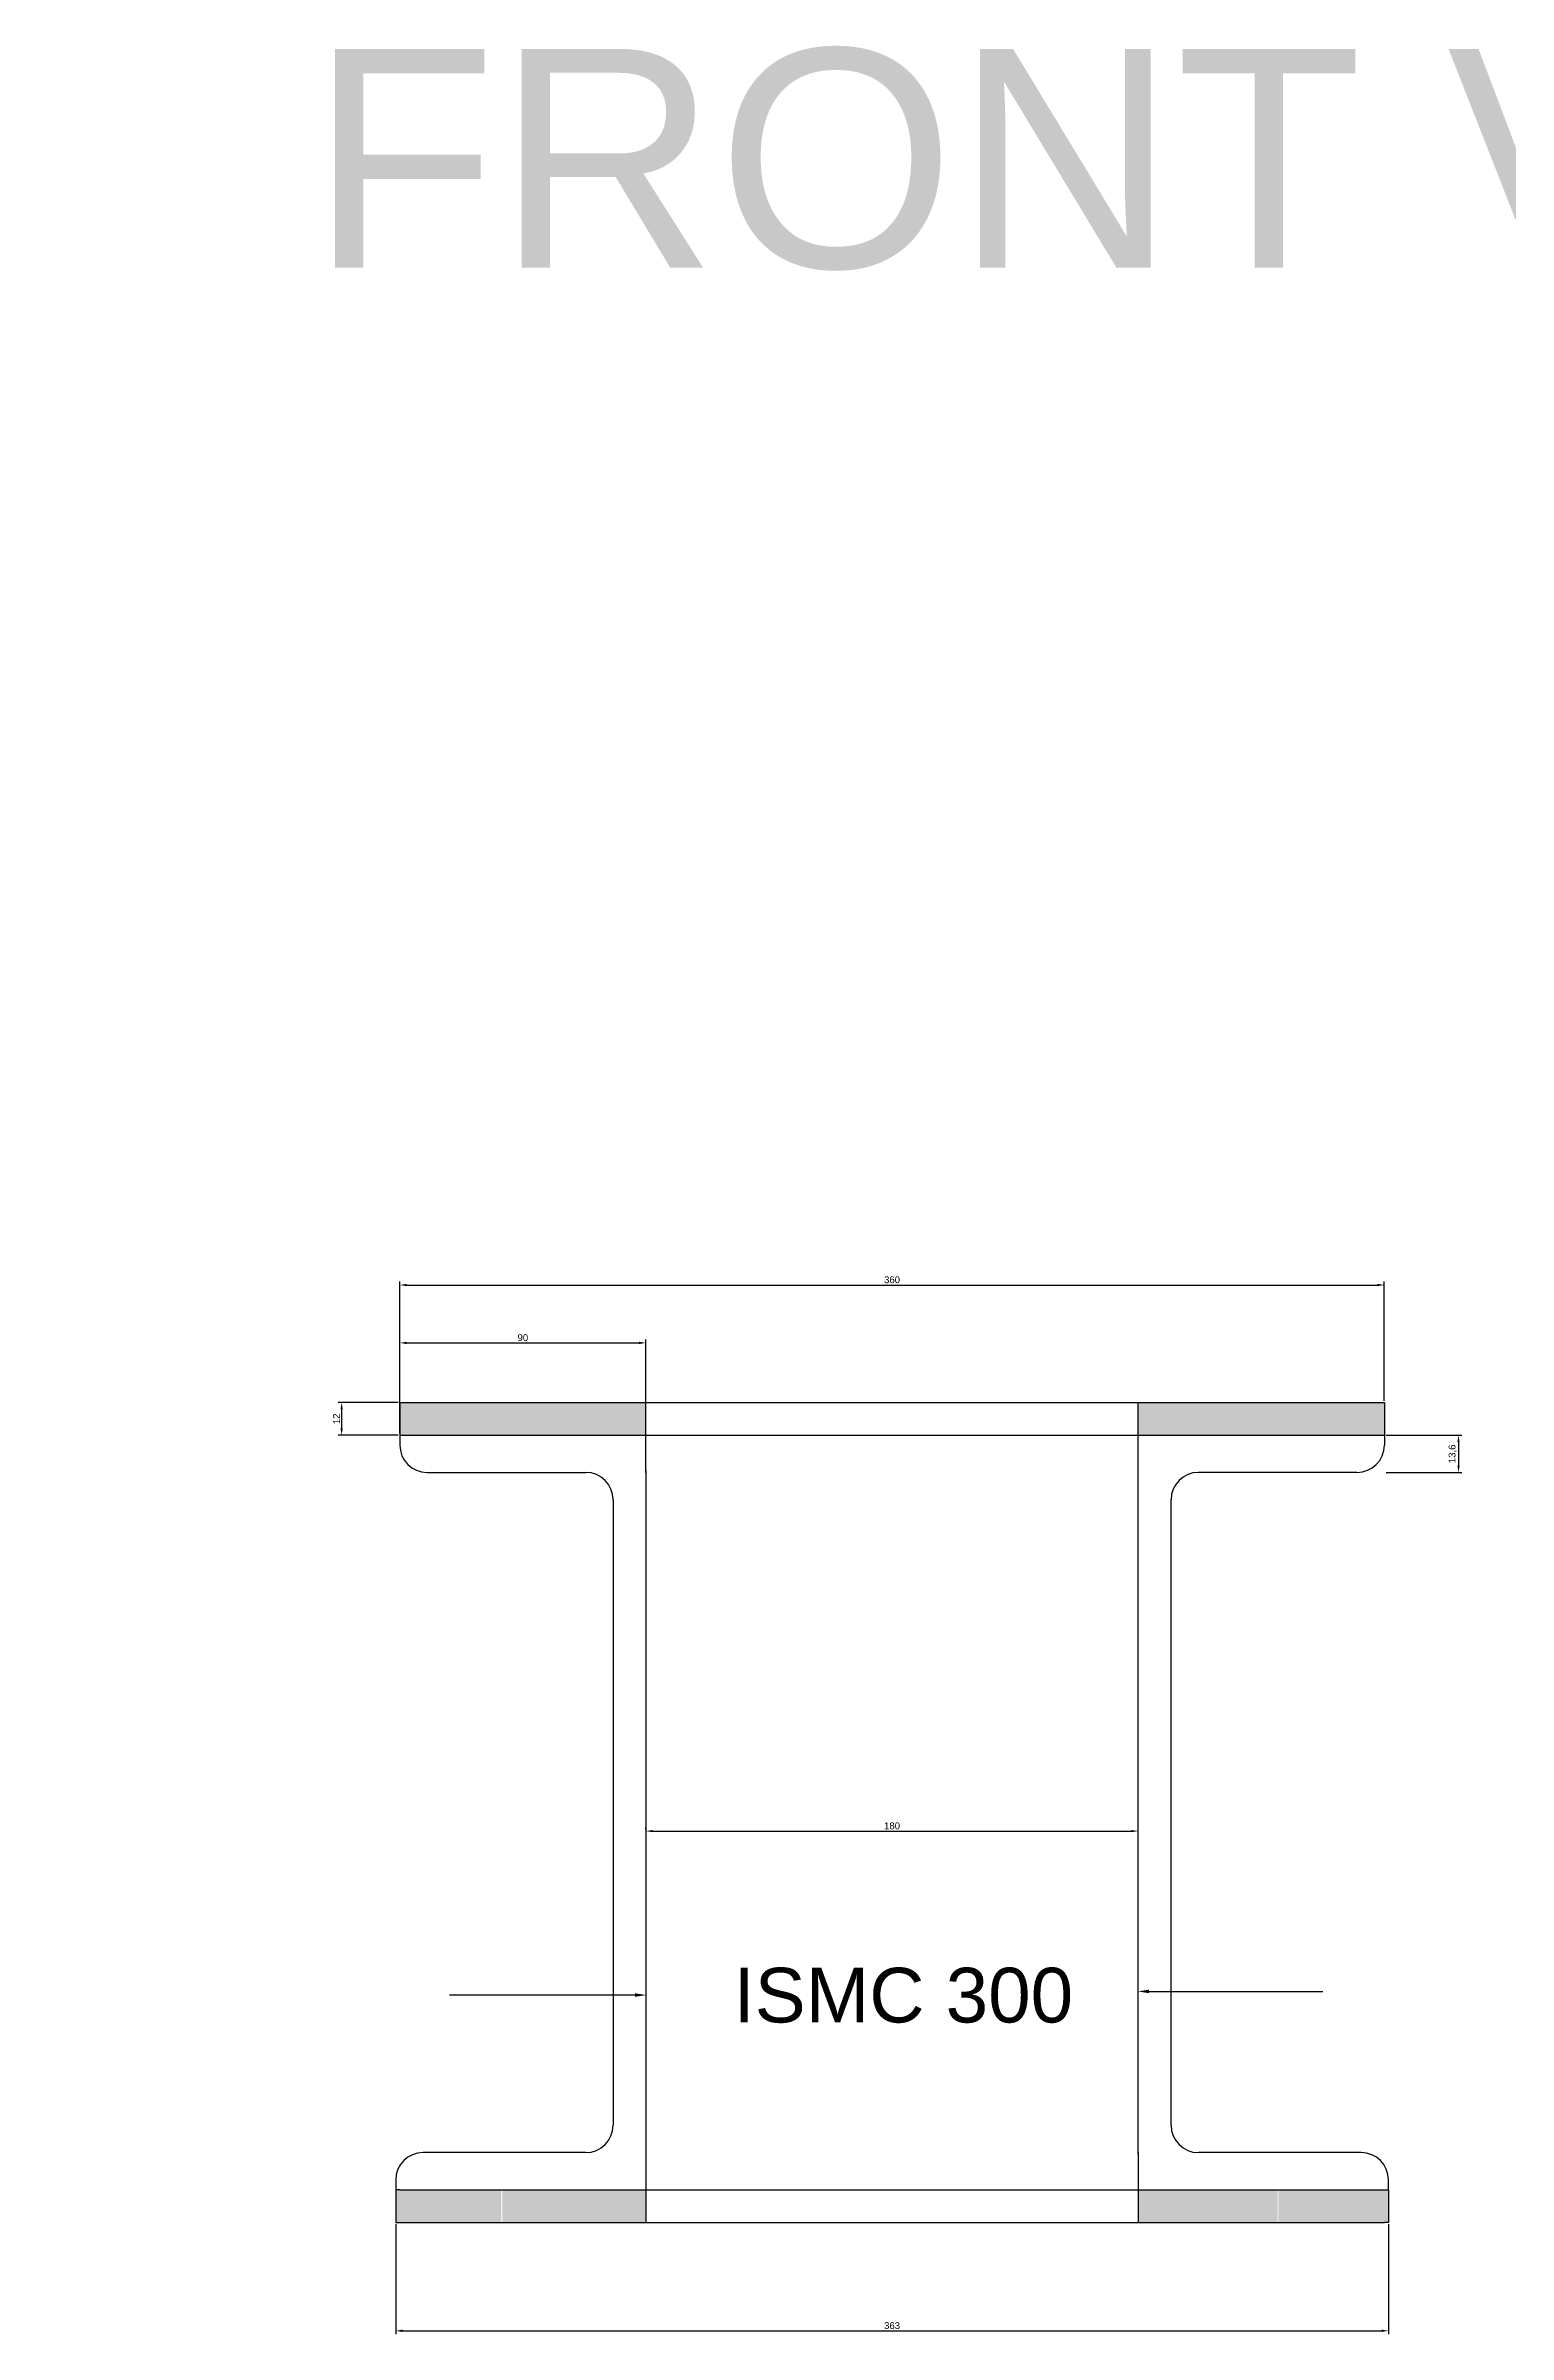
# Model space of a CAD drawing. Header units: millimetres. Extents: x 3568 to 6986, y 2180 to 6163.
# Drawn here: x 4302 to 4837, y 2885 to 3722 of the extents above; entities that cross this region are included whole.
import ezdxf
from ezdxf import colors
from ezdxf.entities.mleader import LeaderData, LeaderLine
from ezdxf.math import Vec2, Vec3

# ---------------------------------------------------------------- set-up
doc = ezdxf.new("R2010")
doc.units = ezdxf.units.MM
doc.styles.get("Standard").update_dxf_attribs({"font": 'arial.ttf'})
doc.dimstyles.new('ISO-25', dxfattribs={"dimtxt": 2.5, "dimasz": 2.5, "dimexe": 1.25, "dimexo": 0.625, "dimtad": 1, "dimtxsty": 'Standard', "dimcen": 2.5, "dimadec": 0, "dimazin": 0, "dimtfac": 1, "dimtmove": 0, "dimatfit": 3, "dimfxl": 1, "dimarcsym": 0})

# ---------------------------------------------------------------- blocks, each defined once
blk = doc.blocks.new('*D123')
at = {"color": 0, "lineweight": -2, "ltscale": 0.2, "transparency": 16777216}
for p, q in [((4431.73, 3214.16), (4431.73, 3248.55)), ((4521.73, 3214.16), (4521.73, 3248.55)), ((4434.23, 3247.3), (4519.23, 3247.3))]:
    blk.add_line(p, q, dxfattribs=at)
at = {"color": 0, "ltscale": 0.2, "transparency": 16777216}
for points in [[(4434.23, 3247.72), (4434.23, 3246.89), (4431.73, 3247.3)], [(4519.23, 3247.72), (4519.23, 3246.89), (4521.73, 3247.3)]]:
    blk.add_solid(points, dxfattribs=at)
at = {"layer": 'DEFPOINTS', "color": 0, "ltscale": 0.2, "transparency": 16777216}
for p in [(4521.73, 3247.3), (4431.73, 3213.53), (4521.73, 3213.53)]:
    blk.add_point(p, dxfattribs=at)
at = {"color": 0, "ltscale": 0.2, "transparency": 16777216, "insert": (4476.73, 3249.2), "char_height": 2.5, "attachment_point": 5}
blk.add_mtext('90', dxfattribs=at)
blk = doc.blocks.new('*D124')
at = {"color": 0, "lineweight": -2, "ltscale": 0.2, "transparency": 16777216}
for p, q in [((4521.73, 3069.36), (4521.73, 3069.98)), ((4524.23, 3068.73), (4699.23, 3068.73)), ((4701.73, 3069.36), (4701.73, 3069.98))]:
    blk.add_line(p, q, dxfattribs=at)
at = {"color": 0, "ltscale": 0.2, "transparency": 16777216}
for points in [[(4524.23, 3069.15), (4524.23, 3068.31), (4521.73, 3068.73)], [(4699.23, 3069.15), (4699.23, 3068.31), (4701.73, 3068.73)]]:
    blk.add_solid(points, dxfattribs=at)
at = {"layer": 'DEFPOINTS', "color": 0, "ltscale": 0.2, "transparency": 16777216}
for p in [(4521.73, 3068.73), (4701.73, 3068.73), (4701.73, 3068.73)]:
    blk.add_point(p, dxfattribs=at)
at = {"color": 0, "ltscale": 0.2, "transparency": 16777216, "insert": (4611.73, 3070.63), "char_height": 2.5, "attachment_point": 5}
blk.add_mtext('180', dxfattribs=at)
blk = doc.blocks.new('*D125')
at = {"color": 0, "lineweight": -2, "ltscale": 0.2, "transparency": 16777216}
for p, q in [((4431.11, 3225.53), (4409.21, 3225.53)), ((4410.46, 3223.03), (4410.46, 3216.03)), ((4431.11, 3213.53), (4409.21, 3213.53))]:
    blk.add_line(p, q, dxfattribs=at)
at = {"color": 0, "ltscale": 0.2, "transparency": 16777216}
for points in [[(4410.05, 3223.03), (4410.88, 3223.03), (4410.46, 3225.53)], [(4410.05, 3216.03), (4410.88, 3216.03), (4410.46, 3213.53)]]:
    blk.add_solid(points, dxfattribs=at)
at = {"layer": 'DEFPOINTS', "color": 0, "ltscale": 0.2, "transparency": 16777216}
for p in [(4431.73, 3225.53), (4410.46, 3213.53), (4431.73, 3213.53)]:
    blk.add_point(p, dxfattribs=at)
at = {"color": 0, "ltscale": 0.2, "transparency": 16777216, "insert": (4408.58, 3219.53), "char_height": 2.5, "attachment_point": 5, "rotation": 90}
blk.add_mtext('12', dxfattribs=at)
blk = doc.blocks.new('*D126')
at = {"color": 0, "lineweight": -2, "ltscale": 0.2, "transparency": 16777216}
for p, q in [((4792.36, 3213.53), (4820.11, 3213.53)), ((4818.86, 3211.03), (4818.86, 3202.43)), ((4792.36, 3199.93), (4820.11, 3199.93))]:
    blk.add_line(p, q, dxfattribs=at)
at = {"color": 0, "ltscale": 0.2, "transparency": 16777216}
for points in [[(4818.44, 3211.03), (4819.27, 3211.03), (4818.86, 3213.53)], [(4818.44, 3202.43), (4819.27, 3202.43), (4818.86, 3199.93)]]:
    blk.add_solid(points, dxfattribs=at)
at = {"layer": 'DEFPOINTS', "color": 0, "ltscale": 0.2, "transparency": 16777216}
for p in [(4791.73, 3213.53), (4791.73, 3199.93), (4818.86, 3199.93)]:
    blk.add_point(p, dxfattribs=at)
at = {"color": 0, "ltscale": 0.2, "transparency": 16777216, "insert": (4816.73, 3206.73), "char_height": 2.5, "attachment_point": 5, "rotation": 90}
blk.add_mtext('13,6', dxfattribs=at)
blk = doc.blocks.new('*D127')
at = {"color": 0, "lineweight": -2, "ltscale": 0.2, "transparency": 16777216}
for p, q in [((4430.23, 2924.91), (4430.23, 2884.69)), ((4793.23, 2924.91), (4793.23, 2884.69)), ((4432.73, 2885.94), (4790.73, 2885.94))]:
    blk.add_line(p, q, dxfattribs=at)
at = {"color": 0, "ltscale": 0.2, "transparency": 16777216}
for points in [[(4432.73, 2886.36), (4432.73, 2885.52), (4430.23, 2885.94)], [(4790.73, 2886.36), (4790.73, 2885.52), (4793.23, 2885.94)]]:
    blk.add_solid(points, dxfattribs=at)
at = {"layer": 'DEFPOINTS', "color": 0, "ltscale": 0.2, "transparency": 16777216}
for p in [(4430.23, 2925.53), (4793.23, 2925.53), (4793.23, 2885.94)]:
    blk.add_point(p, dxfattribs=at)
at = {"color": 0, "ltscale": 0.2, "transparency": 16777216, "insert": (4611.73, 2887.84), "char_height": 2.5, "attachment_point": 5}
blk.add_mtext('363', dxfattribs=at)
blk = doc.blocks.new('*D128')
at = {"color": 0, "lineweight": -2, "ltscale": 0.2, "transparency": 16777216}
for p, q in [((4431.73, 3226.16), (4431.73, 3269.73)), ((4434.23, 3268.48), (4789.23, 3268.48)), ((4791.73, 3226.16), (4791.73, 3269.73))]:
    blk.add_line(p, q, dxfattribs=at)
at = {"color": 0, "ltscale": 0.2, "transparency": 16777216}
for points in [[(4434.23, 3268.89), (4434.23, 3268.06), (4431.73, 3268.48)], [(4789.23, 3268.89), (4789.23, 3268.06), (4791.73, 3268.48)]]:
    blk.add_solid(points, dxfattribs=at)
at = {"layer": 'DEFPOINTS', "color": 0, "ltscale": 0.2, "transparency": 16777216}
for p in [(4791.73, 3268.48), (4431.73, 3225.53), (4791.73, 3225.53)]:
    blk.add_point(p, dxfattribs=at)
at = {"color": 0, "ltscale": 0.2, "transparency": 16777216, "insert": (4611.73, 3270.38), "char_height": 2.5, "attachment_point": 5}
blk.add_mtext('360', dxfattribs=at)

msp = doc.modelspace()

# ---------------------------------------------------------------- hatches: boundary and pattern name
at = {"ltscale": 0.2}
h = msp.add_hatch(color=256, dxfattribs=at)
h.dxf.hatch_style = 1
h.paths.add_polyline_path([(3882.321, 3221.365), (3792.321, 3221.365), (3792.321, 3209.365), (3882.321, 3209.365)])
h.paths.add_polyline_path([(4152.321, 3221.365), (4062.321, 3221.365), (4062.321, 3209.365), (4152.321, 3209.365)])
h.paths.add_polyline_path([(3882.321, 2933.365), (3792.321, 2933.365), (3790.821, 2933.365), (3790.821, 2921.365), (3792.321, 2921.365), (3882.321, 2921.365)])
h.paths.add_polyline_path([(4153.821, 2933.365), (4152.321, 2933.365), (4062.321, 2933.365), (4062.321, 2921.365), (4152.321, 2921.365), (4153.821, 2921.365)])
h.paths.add_polyline_path([(4521.735, 3225.532), (4431.735, 3225.532), (4431.735, 3213.532), (4521.735, 3213.532)])
h.paths.add_polyline_path([(4791.735, 3225.532), (4701.735, 3225.532), (4701.735, 3213.532), (4791.735, 3213.532)])
h.paths.add_polyline_path([(4521.735, 2937.532), (4469.162, 2937.532), (4469.162, 2925.532), (4521.735, 2925.532)])
h.paths.add_polyline_path([(4468.905, 2937.532), (4431.735, 2937.532), (4430.235, 2937.532), (4430.235, 2925.532), (4431.735, 2925.532), (4468.905, 2925.532)])
h.paths.add_polyline_path([(4752.735, 2937.532), (4701.735, 2937.532), (4701.735, 2925.532), (4752.735, 2925.532)])
h.paths.add_polyline_path([(4793.235, 2937.532), (4791.735, 2937.532), (4752.992, 2937.532), (4752.992, 2925.532), (4791.735, 2925.532), (4793.235, 2925.532)])

# ---------------------------------------------------------------- linework, layer by layer
for p, q in [((4431.735, 3225.532), (4791.735, 3225.532)), ((4431.735, 3225.532), (4431.735, 3213.532)), ((4521.735, 3213.532), (4521.735, 3225.532)), ((4701.735, 3213.532), (4701.735, 3225.532)), ((4791.735, 3225.532), (4791.735, 3213.532)), ((4431.735, 3213.532), (4791.735, 3213.532)), ((4431.735, 3213.532), (4431.735, 3209.932)), ((4521.735, 3199.932), (4521.735, 3213.532)), ((4701.735, 2951.132), (4701.735, 3213.532)), ((4791.735, 3213.532), (4791.735, 3209.932)), ((4441.735, 3199.932), (4499.735, 3199.932)), ((4521.735, 3200.557), (4521.735, 3199.932)), ((4521.735, 3199.932), (4521.735, 2937.532)), ((4781.735, 3199.932), (4723.735, 3199.932)), ((4509.735, 3189.932), (4509.735, 2961.132)), ((4713.735, 2961.132), (4713.735, 3189.932)), ((4499.735, 2951.132), (4440.235, 2951.132)), ((4701.735, 2950.507), (4701.735, 2951.132)), ((4701.735, 2951.132), (4701.735, 2937.532)), ((4783.235, 2951.132), (4723.735, 2951.132)), ((4430.235, 2941.132), (4430.235, 2937.532)), ((4793.235, 2937.532), (4793.235, 2941.132)), ((4431.735, 2937.532), (4430.235, 2937.532)), ((4430.235, 2937.532), (4430.235, 2925.532)), ((4431.735, 2937.532), (4791.735, 2937.532)), ((4521.735, 2937.532), (4521.735, 2925.532)), ((4701.735, 2937.532), (4701.735, 2925.532)), ((4791.735, 2937.532), (4793.235, 2937.532)), ((4793.235, 2937.532), (4793.235, 2925.532)), ((4430.235, 2925.532), (4431.735, 2925.532)), ((4431.735, 2925.532), (4791.735, 2925.532)), ((4793.235, 2925.532), (4791.735, 2925.532))]:
    msp.add_line(p, q, dxfattribs=at)
for centre, start, end in [((4441.735, 3209.932), 180, 270), ((4781.735, 3209.932), 270, 0), ((4499.735, 3189.932), 0, 90), ((4723.735, 3189.932), 90, 180), ((4499.735, 2961.132), 270, 0), ((4723.735, 2961.132), 180, 270), ((4440.235, 2941.132), 90, 180), ((4783.235, 2941.132), 0, 90)]:
    msp.add_arc(centre, 10, start, end, dxfattribs=at)

# ---------------------------------------------------------------- texts
at = {"ltscale": 0.2, "attachment_point": 1}
for s, width, insert, char_height in [('FRONT VIEW', 732.18672, (4398.858, 3720.58), 80), ('ISMC 300', 156.30358, (4553.732, 3018.724), 20)]:
    msp.add_mtext_dynamic_manual_height_columns(s, width=width, gutter_width=12.5, heights=[0], dxfattribs=dict(at, insert=insert, char_height=char_height))

# ---------------------------------------------------------------- dimensions: what is measured, and where the dimension line sits
at = {"ltscale": 0.2}
for base, p1, p2, picture, middle in [((4791.735, 3268.477), (4431.735, 3225.532), (4791.735, 3225.532), '*D128', (4611.735, 3270.38)), ((4521.735, 3247.302), (4431.735, 3213.532), (4521.735, 3213.532), '*D123', (4476.735, 3249.203)), ((4701.735, 3068.732), (4521.735, 3068.732), (4701.735, 3068.732), '*D124', (4611.735, 3070.633)), ((4793.235, 2885.941), (4430.235, 2925.532), (4793.235, 2925.532), '*D127', (4611.735, 2887.844))]:
    dim = msp.add_linear_dim(base=base, p1=p1, p2=p2, dimstyle='ISO-25', dxfattribs=at)
    dim.commit()
    dim.dimension.update_dxf_attribs({"geometry": picture, "text_midpoint": middle})
for base, p1, p2, picture, middle in [((4410.462, 3213.532), (4431.735, 3225.532), (4431.735, 3213.532), '*D125', (4408.582, 3219.532)), ((4818.858, 3199.932), (4791.735, 3213.532), (4791.735, 3199.932), '*D126', (4816.731, 3206.732))]:
    dim = msp.add_linear_dim(base=base, p1=p1, p2=p2, angle=90, dimstyle='ISO-25', dxfattribs=at)
    dim.commit()
    dim.dimension.update_dxf_attribs({"geometry": picture, "text_midpoint": middle})

# ---------------------------------------------------------------- leaders
ml = msp.add_multileader_mtext('Standard', dxfattribs=at)
ml.set_content(' ', color=256)
ml.set_leader_properties()
ml.build(insert=Vec2(0, 0))
ctx = ml.context
ctx.base_point, ctx.plane_origin = Vec3(4444.401, 3008.754), Vec3(4521.735, 3008.754)
ctx.text_align_type = 2
notes = []
notes.append((ctx, [(0, (1, 1, 0), (4457.954, 3008.754), (-1, 0), 8, [(0, [(4521.735, 3008.754)], 0, [])])]))
ctx.mtext.insert, ctx.mtext.alignment, ctx.mtext.flow_direction = Vec3(4447.954, 3010.754), 3, 5
ml = msp.add_multileader_mtext('Standard', dxfattribs=at)
ml.set_content('', color=256)
ml.set_leader_properties()
ml.build(insert=Vec2(0, 0))
ctx = ml.context
ctx.base_point, ctx.plane_origin = Vec3(4769.25, 3010.083), Vec3(4701.735, 3010.083)
notes.append((ctx, [(0, (1, 1, 0), (4761.25, 3010.083), (1, 0), 8, [(0, [(4701.735, 3010.083)], 0, [])])]))
ctx.mtext.insert, ctx.mtext.flow_direction = Vec3(4771.25, 3012.083), 5
for ctx, leaders in notes:
    for number, flags, end, landing, length, lines in leaders:
        leader = LeaderData()
        leader.index, (leader.has_last_leader_line, leader.has_dogleg_vector, leader.attachment_direction) = number, flags
        leader.last_leader_point, leader.dogleg_vector, leader.dogleg_length = Vec3(end), Vec3(landing), length
        for number, points, colour, breaks in lines:
            line = LeaderLine()
            line.index, line.vertices, line.color, line.breaks = number, Vec3.list(points), colors.encode_raw_color(colour), breaks
            leader.lines.append(line)
        ctx.leaders.append(leader)

doc.saveas('drawing.dxf')
